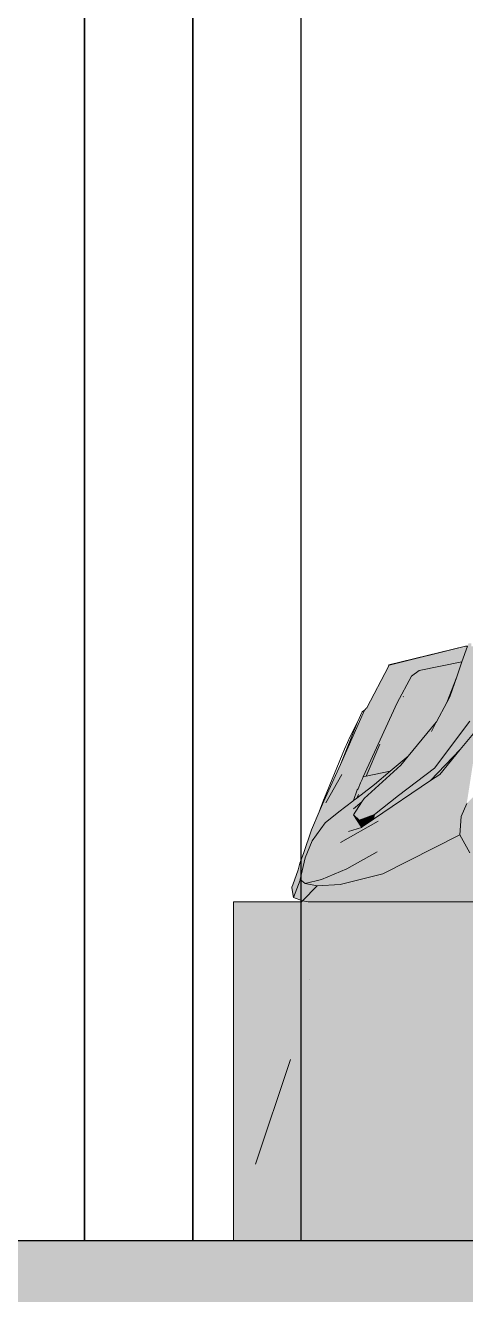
# Model space of a CAD drawing. Header units: inches. Extents: x 12792 to 19925, y -3298 to -817.
# Drawn here: x 17888.54 to 17892.61, y -988.23 to -976.5 of the extents above; entities that cross this region are included whole.
import ezdxf

# ---------------------------------------------------------------- set-up
doc = ezdxf.new("R2010")
doc.units = ezdxf.units.IN
doc.header["$MEASUREMENT"] = 0
for name, color, linetype in [('.', 30, 'Continuous'), ('Edges', 7, 'Continuous'), ('IEL-HATCH-002', 7, 'Continuous')]:
    doc.layers.add(name, color=color, linetype=linetype)

# ---------------------------------------------------------------- blocks, each defined once
blk = doc.blocks.new('gwg')
at = {"lineweight": 0}
h = blk.add_hatch(color=132, dxfattribs=at)
h.dxf.hatch_style = 1
h.paths.add_polyline_path([(18448.6617, -1580.7822), (18448.7799, -1580.4522), (18448.6673, -1580.4522), (18448.6673, -1580.4396), (18448.6549, -1580.4396), (18448.6506, -1580.4519), (18448.6263, -1580.5213), (18448.6032, -1580.5873), (18448.5724, -1580.6754), (18448.5594, -1580.7), (18448.5146, -1580.7852), (18448.5129, -1580.7872), (18448.39, -1580.9358), (18448.3569, -1580.9757), (18448.1955, -1581.1223), (18448.1857, -1581.1375), (18448.1484, -1581.1951), (18448.1739, -1581.2176), (18448.2407, -1581.1936), (18448.347, -1581.1091), (18448.5054, -1580.9894)])
h = blk.add_hatch(color=132, dxfattribs=at)
h.dxf.hatch_style = 1
h.paths.add_polyline_path([(18448.8218, -1581.2114), (18448.805, -1581.1835), (18448.8048, -1581.199), (18448.806, -1581.2301), (18448.8104, -1581.4462), (18448.8953, -1581.455)])
h.paths.add_polyline_path([(18449.9874, -1580.8643), (18449.9402, -1580.762), (18449.921, -1580.6601), (18449.8967, -1580.6767), (18449.8678, -1580.6599), (18449.9018, -1580.803), (18449.9844, -1580.9343), (18450.0925, -1581.0197), (18450.14, -1581.0289)])
h.paths.add_polyline_path([(18448.3412, -1580.7021), (18448.4049, -1580.5848), (18448.4376, -1580.5588), (18448.6263, -1580.5213), (18448.6506, -1580.4519), (18448.642, -1580.4521), (18448.3064, -1580.5352), (18448.3031, -1580.5415), (18448.2082, -1580.7229), (18448.2035, -1580.727), (18448.2016, -1580.7306), (18448.1983, -1580.7317), (18448.1976, -1580.7336), (18448.0911, -1580.9724), (18448.0186, -1581.1351), (18447.998, -1581.1816), (18447.9633, -1581.2603), (18447.9289, -1581.3652), (18447.9129, -1581.4077), (18447.9053, -1581.4374), (18447.8812, -1581.503), (18447.8778, -1581.5128), (18447.8768, -1581.5157), (18447.8854, -1581.5589), (18447.9137, -1581.4821), (18447.9138, -1581.4798), (18447.9362, -1581.3832), (18447.9669, -1581.3087), (18448.0243, -1581.2303), (18448.0844, -1581.1814), (18448.1459, -1581.1347), (18448.1493, -1581.1316), (18448.1657, -1581.0847), (18448.17, -1581.0802), (18448.1793, -1581.0541), (18448.1867, -1581.039), (18448.1911, -1581.028)])
h = blk.add_hatch(color=132, dxfattribs=at)
h.dxf.hatch_style = 1
h.paths.add_polyline_path([(18448.6192, -1580.9071), (18448.6845, -1580.8281), (18448.8308, -1580.4522), (18448.7799, -1580.4522), (18448.6617, -1580.7822), (18448.5054, -1580.9894), (18448.347, -1581.1091), (18448.2407, -1581.1936), (18448.2375, -1581.2138), (18448.4886, -1581.044)])
h = blk.add_hatch(color=132, dxfattribs=at)
h.dxf.hatch_style = 1
h.paths.add_polyline_path([(18448.5129, -1580.7872), (18448.5146, -1580.7852), (18448.5594, -1580.7), (18448.6032, -1580.5873), (18448.6263, -1580.5213), (18448.4376, -1580.5588), (18448.4049, -1580.5848), (18448.3412, -1580.7021), (18448.1911, -1581.028), (18448.2049, -1581.025), (18448.3103, -1581.002), (18448.39, -1580.9358)])
h = blk.add_hatch(color=132, dxfattribs=at)
h.dxf.hatch_style = 1
h.paths.add_polyline_path([(18448.6476, -1581.1445), (18448.6991, -1580.8104), (18448.6845, -1580.8281), (18448.6192, -1580.9071), (18448.5284, -1581.0171), (18448.4886, -1581.044), (18448.2375, -1581.2138), (18448.1874, -1581.2477), (18448.1839, -1581.2502), (18448.1814, -1581.2449), (18448.1484, -1581.1951), (18448.1857, -1581.1375), (18448.1955, -1581.1223), (18448.3569, -1580.9757), (18448.39, -1580.9358), (18448.3103, -1581.002), (18448.2421, -1581.0616), (18448.2281, -1581.0711), (18448.1634, -1581.1214), (18448.1493, -1581.1316), (18448.1459, -1581.1347), (18448.0844, -1581.1814), (18448.0243, -1581.2303), (18447.9669, -1581.3087), (18447.9362, -1581.3832), (18447.9138, -1581.4798), (18447.9354, -1581.4975), (18447.9892, -1581.5074), (18448.0907, -1581.5012), (18448.2783, -1581.4545), (18448.6167, -1581.2823), (18448.6233, -1581.2024)])
h = blk.add_hatch(color=132, dxfattribs=at)
h.dxf.hatch_style = 1
h.paths.add_polyline_path([(18448.6192, -1580.9071), (18448.4886, -1581.044), (18448.5284, -1581.0171)])
h = blk.add_hatch(color=132, dxfattribs=at)
h.dxf.hatch_style = 1
h.paths.add_polyline_path([(18449.7162, -1581.293), (18449.6175, -1581.1474), (18449.5627, -1580.9824), (18449.3837, -1581.2364), (18449.2203, -1581.3824), (18449.1224, -1581.4182), (18448.9806, -1581.4638), (18448.7708, -1581.4421), (18448.6615, -1581.3621), (18448.6167, -1581.2823), (18448.2783, -1581.4545), (18448.0907, -1581.5012), (18447.9892, -1581.5074), (18447.9239, -1581.5735), (18447.9489, -1581.5777), (18450.2969, -1581.5766), (18450.2997, -1581.5771), (18450.3106, -1581.5777), (18450.3488, -1581.5765), (18450.1199, -1581.5361), (18449.9063, -1581.4505)])
h = blk.add_hatch(color=132, dxfattribs=at)
h.dxf.hatch_style = 1
h.paths.add_polyline_path([(18448.3103, -1581.002), (18448.2049, -1581.025), (18448.1911, -1581.028), (18448.1867, -1581.039), (18448.1793, -1581.0541), (18448.17, -1581.0802), (18448.1657, -1581.0847), (18448.1493, -1581.1316), (18448.1634, -1581.1214), (18448.2281, -1581.0711), (18448.2421, -1581.0616)])
h = blk.add_hatch(color=132, dxfattribs=at)
h.dxf.hatch_style = 1
h.paths.add_polyline_path([(18448.8855, -1581.1413), (18448.9028, -1581.0775), (18448.8802, -1581.0417), (18448.7612, -1581.028), (18448.6476, -1581.1445), (18448.6233, -1581.2024), (18448.6167, -1581.2823), (18448.6615, -1581.3621), (18448.7708, -1581.4421), (18448.8104, -1581.4462), (18448.806, -1581.2301), (18448.8048, -1581.199), (18448.805, -1581.1835)])
h = blk.add_hatch(color=132, dxfattribs=at)
h.dxf.hatch_style = 1
h.paths.add_polyline_path([(18448.1739, -1581.2176), (18448.1484, -1581.1951), (18448.1814, -1581.2449), (18448.1822, -1581.2406)])
h = blk.add_hatch(color=132, dxfattribs=at)
h.dxf.hatch_style = 1
h.paths.add_polyline_path([(18448.2407, -1581.1936), (18448.1739, -1581.2176), (18448.1822, -1581.2406), (18448.1814, -1581.2449), (18448.1853, -1581.2491), (18448.1874, -1581.2477), (18448.2375, -1581.2138)])
h = blk.add_hatch(color=132, dxfattribs=at)
h.dxf.hatch_style = 1
h.paths.add_polyline_path([(18447.9892, -1581.5074), (18447.9354, -1581.4975), (18447.9138, -1581.4798), (18447.9137, -1581.4821), (18447.8854, -1581.5589), (18447.9239, -1581.5735)])
at = {"lineweight": 0, "true_color": 0xf1eb1f}
h = blk.add_hatch(color=2, dxfattribs=at)
h.dxf.hatch_style = 1
h.paths.add_polyline_path([(18462.4999, -1581.5777), (18462.2005, -1581.5777), (18459.7333, -1581.5773), (18459.6683, -1581.5777), (18459.6109, -1581.5761), (18459.6078, -1581.5777), (18459.598, -1581.5758), (18458.6796, -1581.5777), (18456.5731, -1581.5768), (18456.5698, -1581.5777), (18456.5344, -1581.5777), (18456.5133, -1581.5776), (18456.5, -1581.5768), (18456.4951, -1581.5779), (18456.491, -1581.5768), (18455.0528, -1581.5777), (18453.7197, -1581.5763), (18453.71, -1581.5763), (18453.7037, -1581.5777), (18453.6582, -1581.5767), (18453.6386, -1581.5789), (18453.6325, -1581.5769), (18453.614, -1581.5777), (18453.6094, -1581.5777), (18453.6077, -1581.577), (18450.4708, -1581.5765), (18450.4655, -1581.5776), (18450.442, -1581.5777), (18450.4256, -1581.5777), (18450.3488, -1581.5765), (18450.3036, -1581.5779), (18450.2969, -1581.5766), (18447.9489, -1581.5777), (18447.9239, -1581.5735), (18447.9197, -1581.5777), (18447.6204, -1581.5777), (18447.6204, -1583.0681), (18462.4999, -1583.0681)])
at = {"layer": '.', "color": 7, "linetype": 'Continuous', "lineweight": 0, "true_color": 0xffffff, "transparency": 33554687}
for p, q in [((18447.9561, -1581.9192), (18447.9561, -1581.9192)), ((18447.717, -1582.7322), (18447.8715, -1582.2717))]:
    blk.add_line(p, q, dxfattribs=at)
at = {"layer": 'Edges', "lineweight": 0}
for p, q in [((18448.642, -1580.4521), (18448.3048, -1580.5343)), ((18448.642, -1580.4521), (18448.3064, -1580.5352)), ((18448.6506, -1580.4519), (18448.6263, -1580.5213)), ((18448.6506, -1580.4519), (18448.642, -1580.4521)), ((18448.3031, -1580.5415), (18448.2082, -1580.7229)), ((18448.3048, -1580.5343), (18448.3031, -1580.5415)), ((18448.3064, -1580.5352), (18448.3031, -1580.5415)), ((18448.6263, -1580.5213), (18448.4376, -1580.5588)), ((18448.6263, -1580.5213), (18448.6032, -1580.5873)), ((18448.4049, -1580.5848), (18448.3412, -1580.7021)), ((18448.4376, -1580.5588), (18448.4049, -1580.5848)), ((18448.6032, -1580.5873), (18448.5594, -1580.7)), ((18448.6032, -1580.5873), (18448.5724, -1580.6754)), ((18448.3412, -1580.7021), (18448.1911, -1581.028)), ((18448.3692, -1580.6732), (18448.3682, -1580.6745)), ((18448.5146, -1580.7852), (18448.5594, -1580.7)), ((18448.5724, -1580.6754), (18448.5594, -1580.7)), ((18448.0911, -1580.9724), (18448.1976, -1580.7336)), ((18448.1874, -1580.7411), (18448.1666, -1580.786)), ((18448.1976, -1580.7336), (18448.1874, -1580.7411)), ((18448.1983, -1580.7317), (18448.1976, -1580.7336)), ((18448.2016, -1580.7306), (18448.1983, -1580.7317)), ((18448.2035, -1580.727), (18448.2016, -1580.7306)), ((18448.2082, -1580.7229), (18448.2035, -1580.727)), ((18448.1666, -1580.786), (18448.1325, -1580.853)), ((18448.1666, -1580.786), (18448.1417, -1580.8487)), ((18448.39, -1580.9358), (18448.5129, -1580.7872)), ((18448.5129, -1580.7872), (18448.4924, -1580.8275)), ((18448.5054, -1580.9894), (18448.6617, -1580.7822)), ((18448.5146, -1580.7852), (18448.5129, -1580.7872)), ((18448.6845, -1580.8281), (18448.6192, -1580.9071)), ((18448.1417, -1580.8487), (18448.0911, -1580.9724)), ((18448.1231, -1580.8756), (18448.1089, -1580.9052)), ((18448.1325, -1580.853), (18448.1231, -1580.8756)), ((18448.265, -1580.884), (18448.2049, -1581.025)), ((18448.1089, -1580.9052), (18448.0214, -1581.1197)), ((18448.39, -1580.9358), (18448.3103, -1581.002)), ((18448.39, -1580.9358), (18448.3569, -1580.9757)), ((18448.6192, -1580.9071), (18448.4886, -1581.044)), ((18448.6192, -1580.9071), (18448.5284, -1581.0171)), ((18448.0911, -1580.9724), (18448.0186, -1581.1351)), ((18448.3569, -1580.9757), (18448.1955, -1581.1223)), ((18448.347, -1581.1091), (18448.5054, -1580.9894)), ((18448.0976, -1581.0177), (18448.027, -1581.1421)), ((18448.1793, -1581.0541), (18448.17, -1581.0802)), ((18448.1793, -1581.0541), (18448.1867, -1581.039)), ((18448.1867, -1581.039), (18448.1911, -1581.028)), ((18448.2049, -1581.025), (18448.1911, -1581.028)), ((18448.3103, -1581.002), (18448.2049, -1581.025)), ((18448.4886, -1581.044), (18448.2375, -1581.2138)), ((18448.3103, -1581.002), (18448.2421, -1581.0616)), ((18448.5284, -1581.0171), (18448.4886, -1581.044)), ((18448.1657, -1581.0847), (18448.1493, -1581.1316)), ((18448.2281, -1581.0711), (18448.1634, -1581.1214)), ((18448.1704, -1581.1044), (18448.1634, -1581.1214)), ((18448.17, -1581.0802), (18448.1657, -1581.0847)), ((18448.2421, -1581.0616), (18448.2281, -1581.0711)), ((18448.2407, -1581.1936), (18448.347, -1581.1091)), ((18448.0175, -1581.1294), (18447.998, -1581.1816)), ((18448.0186, -1581.1351), (18447.998, -1581.1816)), ((18448.0187, -1581.1261), (18448.0175, -1581.1294)), ((18448.0214, -1581.1197), (18448.0187, -1581.1261)), ((18448.1459, -1581.1347), (18448.0844, -1581.1814)), ((18448.1493, -1581.1316), (18448.1459, -1581.1347)), ((18448.1857, -1581.1375), (18448.1484, -1581.1951)), ((18448.1857, -1581.1375), (18448.1492, -1581.1682)), ((18448.1634, -1581.1214), (18448.1493, -1581.1316)), ((18448.1955, -1581.1223), (18448.1857, -1581.1375)), ((18448.6476, -1581.1445), (18448.6233, -1581.2024)), ((18447.998, -1581.1816), (18447.9633, -1581.2603)), ((18448.0844, -1581.1814), (18448.0243, -1581.2303)), ((18448.1484, -1581.1951), (18448.1739, -1581.2176)), ((18448.1484, -1581.1951), (18448.1814, -1581.2449)), ((18448.1739, -1581.2176), (18448.2407, -1581.1936)), ((18448.1739, -1581.2176), (18448.1822, -1581.2406)), ((18448.2375, -1581.2138), (18448.1874, -1581.2477)), ((18448.2375, -1581.2138), (18448.2407, -1581.1936)), ((18448.6167, -1581.2823), (18448.6233, -1581.2024)), ((18447.9633, -1581.2603), (18447.9289, -1581.3652)), ((18448.0243, -1581.2303), (18447.9669, -1581.3087)), ((18448.2575, -1581.2232), (18448.092, -1581.3168)), ((18448.1839, -1581.2502), (18448.1267, -1581.2677)), ((18448.1822, -1581.2406), (18448.1814, -1581.2449)), ((18448.1814, -1581.2449), (18448.1839, -1581.2502)), ((18448.1814, -1581.2449), (18448.1853, -1581.2491)), ((18448.1853, -1581.2491), (18448.1839, -1581.2502)), ((18448.1874, -1581.2477), (18448.1853, -1581.2491)), ((18447.9669, -1581.3087), (18447.9362, -1581.3832)), ((18448.2783, -1581.4545), (18448.6167, -1581.2823)), ((18448.6615, -1581.3621), (18448.6167, -1581.2823)), ((18447.9129, -1581.4077), (18447.9289, -1581.3652)), ((18447.9362, -1581.3832), (18447.9138, -1581.4798)), ((18448.2533, -1581.3574), (18448.1201, -1581.4322)), ((18447.9053, -1581.4374), (18447.8812, -1581.503)), ((18447.9129, -1581.4077), (18447.9053, -1581.4374)), ((18447.9151, -1581.4075), (18447.914, -1581.4096)), ((18448.1201, -1581.4322), (18448.008, -1581.4798)), ((18447.9137, -1581.4821), (18447.8854, -1581.5589)), ((18447.9138, -1581.4798), (18447.9137, -1581.4821)), ((18447.9354, -1581.4975), (18447.9138, -1581.4798)), ((18447.9354, -1581.4975), (18448.008, -1581.4798)), ((18447.9354, -1581.4975), (18447.9892, -1581.5074)), ((18447.9892, -1581.5074), (18448.0907, -1581.5012)), ((18448.0907, -1581.5012), (18448.2783, -1581.4545)), ((18447.8778, -1581.5128), (18447.8768, -1581.5157)), ((18447.8768, -1581.5157), (18447.8854, -1581.5589)), ((18447.8812, -1581.503), (18447.8778, -1581.5128)), ((18447.9239, -1581.5735), (18447.9892, -1581.5074)), ((18447.6204, -1581.5777), (18447.6204, -1583.0681)), ((18447.9197, -1581.5777), (18447.6204, -1581.5777)), ((18447.8854, -1581.5589), (18447.9239, -1581.5735)), ((18447.9197, -1581.5777), (18447.9239, -1581.5735)), ((18447.9489, -1581.5777), (18447.9239, -1581.5735)), ((18450.2969, -1581.5766), (18447.9489, -1581.5777)), ((18447.6204, -1583.0681), (18462.4999, -1583.0681))]:
    blk.add_line(p, q, dxfattribs=at)

msp = doc.modelspace()

# ---------------------------------------------------------------- hatches: boundary and pattern name
at = {"layer": 'IEL-HATCH-002', "true_color": 0x9d754d, "transparency": 33554687}
h = msp.add_hatch(color=35, dxfattribs=at)
h.dxf.hatch_style = 1
h.paths.add_polyline_path([(17956.083, -1007.731), (17856.083, -1007.731), (17856.083, -1009.731), (17956.083, -1009.731)])
h.paths.add_polyline_path([(17956.083, -987.731), (17856.083, -987.731), (17856.083, -988.731), (17956.083, -988.731)])

# ---------------------------------------------------------------- linework, layer by layer
msp.add_line((17856.083, -987.731), (17956.083, -987.731))
at = {"color": 41, "true_color": 0xf4ee51}
for points in [[(17923.083, -987.731), (17923.083, -915.731, 1), (17889.083, -915.731), (17889.083, -987.731)], [(17922.083, -987.731), (17922.083, -915.731, 1), (17890.083, -915.731), (17890.083, -987.731)]]:
    msp.add_lwpolyline(points, format="xyb", dxfattribs=at)
msp.add_lwpolyline([(17921.083, -987.731), (17921.083, -915.731, 1), (17891.083, -915.731), (17891.083, -987.731)], format="xyb")
at = {"color": 2, "true_color": 0xf1eb1f}
for points in [[(17890.083, -987.731), (17890.083, -934.234, 0.380174), (17877.569, -948.243), (17877.083, -987.706)], [(17889.083, -987.731), (17889.083, -935.405, 0.355879), (17878.569, -948.251), (17878.083, -987.718)]]:
    msp.add_lwpolyline(points, format="xyb", dxfattribs=at)

# ---------------------------------------------------------------- block references
at = {"xscale": 2.099942155810731, "yscale": 2.099942155810731, "zscale": 2.099942155810731}
msp.add_blockref('gwg', (-20848.476, 2336.621), dxfattribs=at)

doc.saveas('drawing.dxf')
